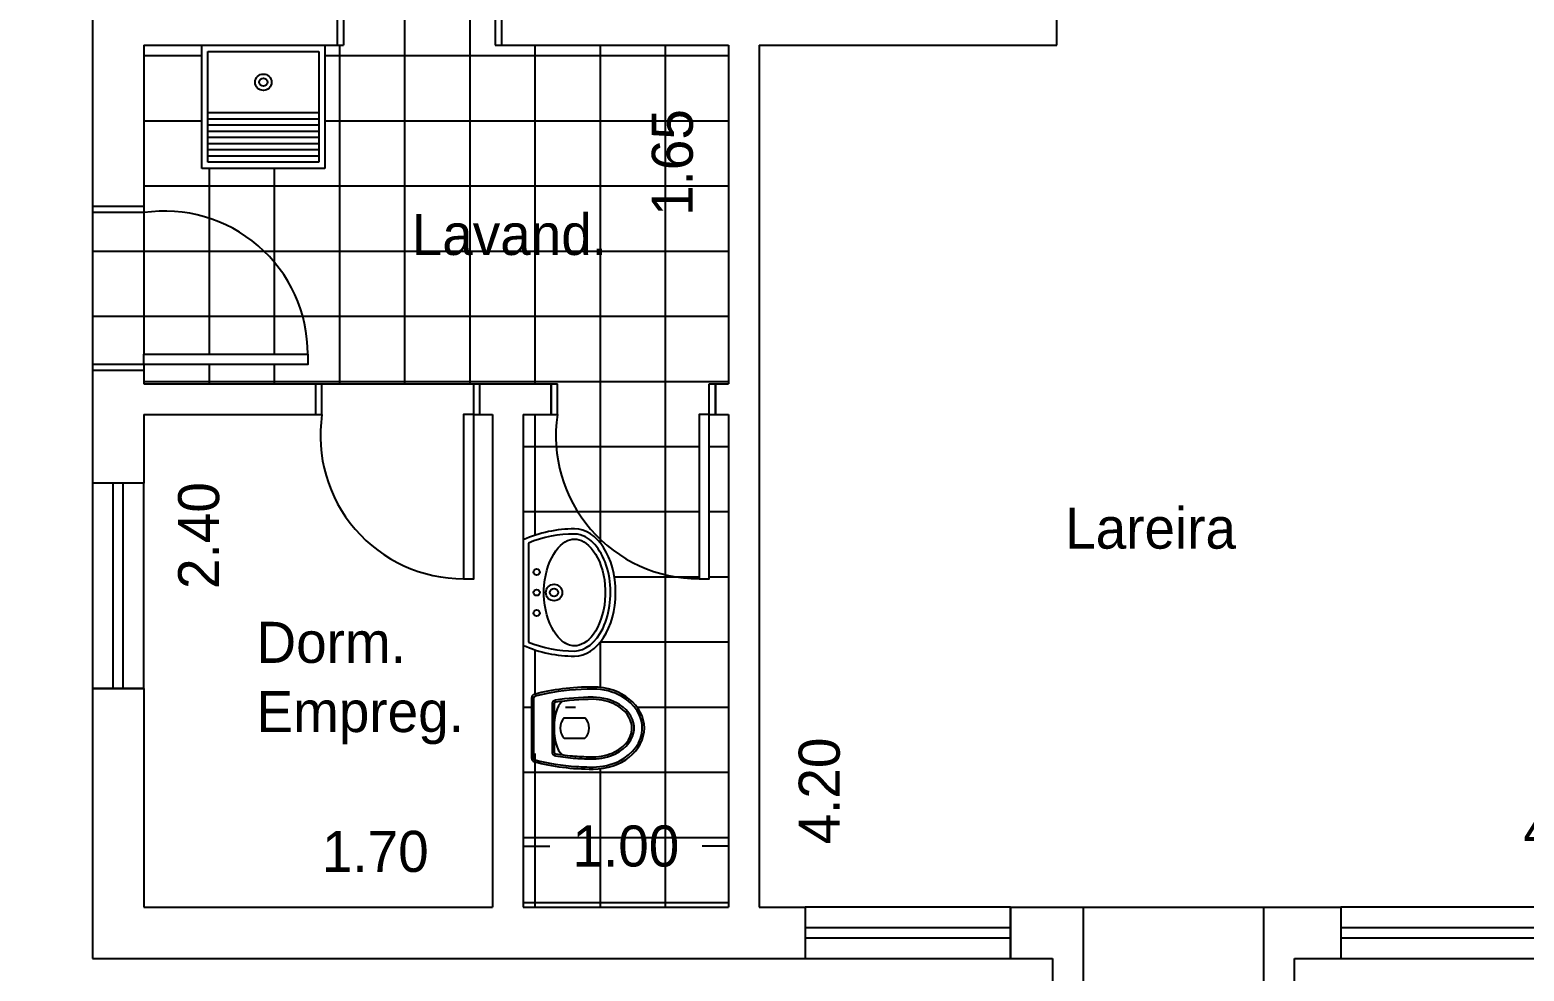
# Model space of a CAD drawing. Extents: x 0 to 46.6, y 0 to 34.7.
# Drawn here: x 14.49 to 21.77, y 4.27 to 8.86 of the extents above; entities that cross this region are included whole.
import ezdxf

# ---------------------------------------------------------------- set-up
doc = ezdxf.new("R2010")
doc.units = 0
doc.layers.get('0').update_dxf_attribs({"linetype": 'CONTINUOUS'})
doc.layers.get('DEFPOINTS').update_dxf_attribs({"linetype": 'CONTINUOUS'})
for name, color, linetype in [('BLOCO', 5, 'CONTINUOUS'), ('BLOCOS', 5, 'CONTINUOUS'), ('HACHURA', 1, 'CONTINUOUS'), ('JARDIM', 3, 'CONTINUOUS'), ('PAREDE', 7, 'CONTINUOUS')]:
    doc.layers.add(name, color=color, linetype=linetype)
doc.styles.add('PADRÃO', font='', dxfattribs={"height": 0.2})
doc.styles.get('PADRÃO').set_extended_font_data('AvantGarde Bk BT')
doc.dimstyles.new('PADRÃOS', dxfattribs={"dimtxt": 0.15, "dimasz": 0.1, "dimexe": 1.25, "dimexo": 0.625, "dimgap": 0.1, "dimtad": 0, "dimjust": 1, "dimzin": 1, "dimdsep": 46, "dimtxsty": 'PADRÃO', "dimcen": 2.5, "dimse1": 1, "dimse2": 1, "dimsd1": 1, "dimsd2": 1, "dimclrt": 1, "dimadec": 0, "dimazin": 0, "dimtfac": 1, "dimtdec": 4, "dimtmove": 0, "dimatfit": 3, "dimfxl": 1, "dimtolj": 1, "dimtzin": 0, "dimarcsym": 0})

# ---------------------------------------------------------------- blocks, each defined once
blk = doc.blocks.new('P80E15')
at = {"layer": 'BLOCO', "ltscale": 0.015}
for p, q in [((0.03000000000000114, 0.1500000000000057), (0, 0.1500000000000057)), ((0, 0.1500000000000057), (0, 0)), ((0.03000000000000114, 0.1500000000000057), (0.03000000000000114, 0)), ((0.8000000000000114, 0.1500000000000341), (0.7700000000000102, 0.1500000000000341)), ((0.7700000000000102, 0.1500000000000057), (0.7700000000000102, 0)), ((0.8000000000000114, 0.1500000000000057), (0.8000000000000114, 0)), ((0.03000000000000114, 2.842170943040401e-14), (0, 0)), ((0.8000000000000114, 2.842170943040401e-14), (0.7700000000000102, 5.684341886080801e-14))]:
    blk.add_line(p, q, dxfattribs=at)
at = {"layer": 'BLOCO'}
blk.add_lwpolyline([(0.03000000000000114, 0.1500000000000057), (0.0800000000000125, 0.1500000000000057), (0.0800000000000125, 0.950000000000017), (0.03000000000000114, 0.950000000000017)], close=True, dxfattribs=at)
at = {"layer": 'BLOCO', "ltscale": 0.015}
blk.add_arc((0.0800000000000125, 0.2524375000000134), 0.6975625000000036, 351.555539587714, 90.00000000000041, dxfattribs=at)
blk = doc.blocks.new('P80D15')
at = {"layer": 'BLOCO', "ltscale": 0.015}
for p, q in [((0, 0.1500000000000057), (0, 0)), ((0, 0.1500000000000341), (0.03000000000000114, 0.1500000000000341)), ((0.03000000000000114, 0.1500000000000057), (0.03000000000000114, 0)), ((0.7700000000000102, 0.1500000000000057), (0.7700000000000102, 0)), ((0.7700000000000102, 0.1500000000000057), (0.8000000000000114, 0.1500000000000057)), ((0.8000000000000114, 0.1500000000000057), (0.8000000000000114, 0)), ((0, 2.842170943040401e-14), (0.03000000000000114, 0)), ((0.7699999999999818, 0), (0.8000000000000114, 0))]:
    blk.add_line(p, q, dxfattribs=at)
at = {"layer": 'BLOCO'}
blk.add_lwpolyline([(0.7700000000000102, 0.1500000000000057), (0.7199999999999989, 0.1500000000000057), (0.7199999999999989, 0.950000000000017), (0.7700000000000102, 0.950000000000017)], close=True, dxfattribs=at)
at = {"layer": 'BLOCO', "ltscale": 0.015}
blk.add_arc((0.7199999999999989, 0.2524375000000134), 0.6975625000000036, 89.99999999999959, 188.444460412286, dxfattribs=at)
blk = doc.blocks.new('P80D25')
at = {"layer": 'BLOCO', "ltscale": 0.015}
for p, q in [((0, 0.2499999999999716), (0, 0)), ((0, 0.25), (0.03000000000000114, 0.25)), ((0.03000000000000114, 0.2499999999999716), (0.03000000000000114, 0)), ((0.7700000000000102, 0.2499999999999716), (0.7700000000000102, -2.842170943040401e-14)), ((0.7700000000000102, 0.2499999999999716), (0.8000000000000114, 0.2499999999999716)), ((0.8000000000000114, 0.2499999999999716), (0.8000000000000114, -2.842170943040401e-14)), ((0, 0), (0.8000000000000114, -2.842170943040401e-14))]:
    blk.add_line(p, q, dxfattribs=at)
at = {"layer": 'BLOCO'}
blk.add_lwpolyline([(0.7700000000000102, 0.2499999999999716), (0.7199999999999989, 0.2499999999999716), (0.7199999999999989, 1.049999999999983), (0.7700000000000102, 1.049999999999983)], close=True, dxfattribs=at)
at = {"layer": 'BLOCO', "ltscale": 0.015}
blk.add_arc((0.7199999999999989, 0.3524374999999793), 0.6975625000000036, 89.99999999999959, 188.444460412286, dxfattribs=at)
blk = doc.blocks.new('J1')
at = {"layer": 'BLOCO'}
for p, q in [((0, 0.25), (0, 0)), ((1, 0.25), (0, 0.25)), ((1, 0), (1, 0.25)), ((1, 0.1500000000000057), (0, 0.1500000000000057)), ((0, 0.09999999999999432), (1, 0.09999999999999432)), ((0, 0), (1, 0))]:
    blk.add_line(p, q, dxfattribs=at)
blk = doc.blocks.new('LAVAT')
at = {"layer": 'BLOCOS'}
for p, q in [((-0.2573623180961135, 0), (0.2573623180960993, 0)), ((-0.2410322495695425, 0.02500000000000568), (0.2410322495695283, 0.02500000000000568))]:
    blk.add_line(p, q, dxfattribs=at)
for centre, radius in [((-2.842170943040401e-14, 0.1500000000000057), 0.04), ((-2.842170943040401e-14, 0.1500000000000057), 0.02), ((-0.09999999999999432, 0.06499999999999773), 0.015), ((0, 0.06499999999999773), 0.015), ((0.09999999999999432, 0.06499999999999773), 0.015)]:
    blk.add_circle(centre, radius, dxfattribs=at)
for centre, radius, start, end in [((0.3099999999999739, 0.25), 0.6200000000000045, 180, 203.779994731564), ((0.3099999999999739, 0.25), 0.5951987399818819, 180.0000000000055, 202.2113997706397), ((-0.3099999999999739, 0.25), 0.5951987399818819, 337.7886002293573, 359.9999999999946), ((-0.3099999999999739, 0.25), 0.6200000000000045, 336.2200052684331, 7.016477563892661e-15)]:
    blk.add_arc(centre, radius, start, end, dxfattribs=at)
blk.add_ellipse((-2.842170943040401e-14, 0.25), major_axis=(0.3100000000000023, 0), ratio=0.645161290322576, start_param=0, end_param=3.141592653589793, dxfattribs=at)
for points, knots in [([(0.2849999999999824, 0.2500000000000284), (0.2849999999999682, 0.300317964642403), (0.2452497040517159, 0.3541887687748044), (0.1008916727811169, 0.4227595909021034), (3.167234224576987e-05, 0.4339558931305021), (-0.1743068501371283, 0.3989778962069579), (-0.2442601782461509, 0.3532994974840165), (-0.2803506487652356, 0.2860131679577762), (-0.2851229441039038, 0.2679846562883483), (-0.285198739981908, 0.2499999999999716)], [0, 0, 0, 0, 0.9361481793933827, 0.9361481793933827, 1.872296358786765, 1.872296358786765, 2.808444538180148, 2.808444538180148, 3.13938546545754, 3.13938546545754, 3.13938546545754, 3.13938546545754]), ([(0.2599999999999625, 0.2500000000000284), (0.2599999999999625, 0.2784978981889878), (0.242078010852012, 0.3126567214920613), (0.1643569005752425, 0.3704649949829673), (0.1030052039381815, 0.3920693254798095), (-0.02877373062847255, 0.4037223597623836), (-0.0976825814684048, 0.3936467971219031), (-0.2034406750199054, 0.3477822861136133), (-0.2396263539294523, 0.3143366745038918), (-0.2661732608932681, 0.2526194074667387), (-0.2627272874450739, 0.2240541362115209), (-0.2158391141528142, 0.162032776211305), (-0.168127663237712, 0.1314918993692231), (-0.04805875393354597, 0.09792981637818343), (0.02266607553652022, 0.095757041570522), (0.1477154277714732, 0.1225128520000851), (0.2007272141554637, 0.1503951910720218), (0.2508407150234859, 0.2045307616155014), (0.2599999999999767, 0.2286312563089723), (0.2599999999999625, 0.2500000000000284)], [0, 0, 0, 0, 0.718091798041799, 0.718091798041799, 1.436183596083598, 1.436183596083598, 2.154275394125397, 2.154275394125397, 2.872367192167196, 2.872367192167196, 3.590458990208995, 3.590458990208995, 4.308550788250794, 4.308550788250794, 5.026642586292593, 5.026642586292593, 5.744734384334392, 5.744734384334392, 6.283185307179586, 6.283185307179586, 6.283185307179586, 6.283185307179586])]:
    blk.add_open_spline(points, degree=3, knots=knots, dxfattribs=at)
blk = doc.blocks.new('VASOSAN')
at = {"layer": 'BLOCOS'}
for p, q in [((-0.04999870165021036, 0.1999637913173729), (-0.04999870165021036, 0.300036208682684)), ((0.05000129834978395, 0.2000000000000171), (0.05000129834978395, 0.3000000000000398)), ((-0.1156899891503542, 0.1500000000000057), (0.1156563640565906, 0.1500000000000057)), ((-0.1156907586723577, 0.1400000000000148), (0.1156608751354042, 0.1400000000000148)), ((-0.1449592708755176, 0.04000000000002046), (0.1449618675667352, 0.04000000000002046)), ((-0.144958964094414, 0.05000000000001137), (0.144958964094414, 0.05000000000001137))]:
    blk.add_line(p, q, dxfattribs=at)
for centre, radius, start, end in [((-1.681254687468936e-05, 0.2500000000000284), 0.07072348561596478, 44.98962509969003, 134.9688828081831), ((-0.1156907586724003, 0.1599999999999966), 0.02, 189.3867869031125, 270.0000000001221), ((-0.1156899891503826, 0.1599999999999113), 0.01, 189.3843767903272, 270.0000000002443), ((-1.681254687468936e-05, 0.2500000000000284), 0.07072348561596478, 225.0311171918169, 315.01037490031), ((0.1156563640566048, 0.1599999999999397), 0.01, 269.9999999999185, 350.5758748885445), ((0.1156608751354185, 0.1600000000000534), 0.02, 269.9999999999593, 350.5771305827586), ((-0.1449592708755176, 0.06000000000784667), 0.02, 195.5363314444965, 269.9999999879495), ((-0.1449589640944282, 0.0600000000000307), 0.01, 195.5346797106506, 270), ((0.1449589640941156, 0.06000000000059913), 0.01, 270.0000000017912, 344.483103753554), ((0.1449618675666784, 0.06000000000008754), 0.02, 270.0000000001221, 344.463668535786)]:
    blk.add_arc(centre, radius, start, end, dxfattribs=at)
for centre, major_axis, ratio, start_param, end_param in [((1.298349786793551e-06, 0.3400000000000034), (0, 0.25), 0.8000000000000114, 4.71238898038469, 7.853981633974483), ((1.298349786793551e-06, 0.3400000000000034), (0, 0.5), 0.4000000000000057, 1.570796326794897, 2.178171401941273), ((1.298349786793551e-06, 0.3400000000000034), (0, 0.5), 0.4000000000000057, 4.10501390519934, 4.71238898038469), ((3.162615456631102e-06, 0.2000000000000171), (-0.1315416254084454, 0), 0.380107846735427, 0, 3.141592653589793)]:
    blk.add_ellipse(centre, major_axis=major_axis, ratio=ratio, start_param=start_param, end_param=end_param, dxfattribs=at)
for points, knots in [([(0.1900012983497845, 0.3400000000000034), (0.1900012983497845, 0.3848761319792686), (0.1797393390216371, 0.4296688513161939), (0.1275724019719462, 0.5345347987748141), (0.06728061332151469, 0.5774883381547511), (-0.05557463358574921, 0.5822833263597715), (-0.1176873313140447, 0.5442092108278018), (-0.1772271428546759, 0.4396819034496957), (-0.1899987016502109, 0.3899119131999385), (-0.1899987016502109, 0.3400000000000034)], [4.71238898038469, 4.71238898038469, 4.71238898038469, 4.71238898038469, 5.268704666077937, 5.268704666077937, 6.251971787216637, 6.251971787216637, 7.235238908355337, 7.235238908355337, 7.853981633974483, 7.853981633974483, 7.853981633974483, 7.853981633974483]), ([(0.1500012983497925, 0.3400000000000034), (0.1500012983497925, 0.3788440209133057), (0.1410350669412708, 0.4175642631073231), (0.09785548235792874, 0.5046356523495774), (0.05186252916044509, 0.5365242863162791), (-0.035906470330346, 0.5428969122828846), (-0.08268716521656927, 0.5186239494114204), (-0.136675398657502, 0.4336095243094746), (-0.1499987016502189, 0.3869668551708401), (-0.1499987016502189, 0.3400000000000034)], [4.71238898038469, 4.71238898038469, 4.71238898038469, 4.71238898038469, 5.267303564860582, 5.267303564860582, 6.225165062483076, 6.225165062483076, 7.18302656010557, 7.18302656010557, 7.853981633974483, 7.853981633974483, 7.853981633974483, 7.853981633974483]), ([(0.1400012983497874, 0.3400000000000034), (0.1400012983497874, 0.3772837390730786), (0.1313244408788421, 0.4146147677288923), (0.08614040026922964, 0.5057958350239744), (0.03502463044166859, 0.5349710805647021), (-0.04931088296146413, 0.5246485128546965), (-0.08846614740087944, 0.4978919085569657), (-0.1301770436703151, 0.4186244413023701), (-0.139998701650228, 0.3793231752999873), (-0.139998701650228, 0.3400000000000034)], [4.71238898038469, 4.71238898038469, 4.71238898038469, 4.71238898038469, 5.266984672173268, 5.266984672173268, 6.376176055750425, 6.376176055750425, 7.268653195712185, 7.268653195712185, 7.853981633974483, 7.853981633974483, 7.853981633974483, 7.853981633974483]), ([(-0.1899987016502109, 0.3400000000000034), (-0.1899987016502109, 0.2628456380244302), (-0.1826597402104682, 0.1857481592563204), (-0.1646350625580055, 0.0962993025843275), (-0.1598779088782436, 0.07633152029333701), (-0.1545936493339752, 0.05732178411361133)], [1.570796326794897, 1.570796326794897, 1.570796326794897, 1.570796326794897, 2.037455774227855, 2.037455774227855, 2.178171373096618, 2.178171373096618, 2.178171373096618, 2.178171373096618]), ([(0.1255213970934932, 0.158362586435743), (0.1304959230626253, 0.1883329397418549), (0.1342856674288981, 0.2197754344096836), (0.1388984311594896, 0.280892952358073), (0.1400012983497874, 0.3104504303007616), (0.1400012983497874, 0.3400000000000034)], [4.319424209334854, 4.319424209334854, 4.319424209334854, 4.319424209334854, 4.526146784234752, 4.526146784234752, 4.71238898038469, 4.71238898038469, 4.71238898038469, 4.71238898038469]), ([(0.1353910129756457, 0.1567256052765629), (0.1406375926198677, 0.1883393074453181), (0.1445703338030171, 0.2215366219332111), (0.1489940345178695, 0.2833246268364178), (0.1500012983497925, 0.3116621455754114), (0.1500012983497925, 0.3400000000000034)], [4.319414935773391, 4.319414935773391, 4.319414935773391, 4.319414935773391, 4.53527739023095, 4.53527739023095, 4.71238898038469, 4.71238898038469, 4.71238898038469, 4.71238898038469]), ([(0.1545944801337669, 0.0573247746568768), (0.1714080019636555, 0.1178830224408784), (0.1827947395838834, 0.188231392050767), (0.1891612343353728, 0.2873542333339003), (0.1900012983497845, 0.3136769834079587), (0.1900012983497845, 0.3400000000000034)], [4.105016649121983, 4.105016649121983, 4.105016649121983, 4.105016649121983, 4.553177186481221, 4.553177186481221, 4.71238898038469, 4.71238898038469, 4.71238898038469, 4.71238898038469])]:
    blk.add_open_spline(points, degree=3, knots=knots, dxfattribs=at)
for points in [[(-0.1499987016502189, 0.3400000000000034), (-0.1499987016502189, 0.2771333061211863), (-0.1449377691834997, 0.2142947379843179), (-0.1354229546785177, 0.1567380311504962)], [(-0.1399987016502138, 0.3400000000000034), (-0.1399987016502138, 0.2776703725988909), (-0.1349701841103865, 0.2153313553609451), (-0.1255561557510418, 0.1583694305881238)]]:
    blk.add_open_spline(points, degree=3, dxfattribs=at)
blk = doc.blocks.new('TANQUE')
at = {"layer": 'BLOCOS'}
for p, q in [((-0.2999999999999972, 0.5999999999999943), (0.2999999999999972, 0.5999999999999943)), ((-0.2999999999999972, 0), (-0.2999999999999972, 0.5999999999999943)), ((0.2999999999999972, 0.5999999999999943), (0.2999999999999972, 0)), ((-0.2700000000000244, 0.5700000000000216), (0.2700000000000102, 0.5700000000000216)), ((-0.2699999999999818, 0.03000000000000114), (-0.2700000000000244, 0.5700000000000216)), ((-0.2700000000000244, 0.5400000000000205), (0.2700000000000102, 0.5400000000000205)), ((-0.2700000000000244, 0.5100000000000193), (0.2700000000000102, 0.5100000000000193)), ((0.2700000000000102, 0.5700000000000216), (0.269999999999996, 0.02999999999994429)), ((-0.2700000000000244, 0.4800000000000182), (0.2700000000000102, 0.4800000000000182)), ((-0.2700000000000244, 0.4500000000000171), (0.2700000000000102, 0.4500000000000171)), ((-0.2700000000000244, 0.4200000000000159), (0.2700000000000102, 0.4200000000000159)), ((-0.2700000000000244, 0.3900000000000148), (0.2700000000000102, 0.3900000000000148)), ((-0.2700000000000244, 0.3600000000000136), (0.2700000000000102, 0.3600000000000136)), ((-0.2700000000000244, 0.3300000000000125), (0.2700000000000102, 0.3300000000000125)), ((0.2999999999999972, 0), (-0.2999999999999972, 0)), ((0.269999999999996, 0.02999999999994429), (-0.2699999999999818, 0.03000000000000114))]:
    blk.add_line(p, q, dxfattribs=at)
for radius in [0.04, 0.02]:
    blk.add_circle((1.4210854715202e-14, 0.1800000000000068), radius, dxfattribs=at)
blk = doc.blocks.new('*D50')
at = {"layer": 'DEFPOINTS', "color": 0, "linetype": 'ByBlock', "ltscale": 0.015}
for p in [(138.2520438168859, 121.335314467424), (138.5457000574208, 121.335314467424), (138.2520438168859, 117.135314467424)]:
    blk.add_point(p, dxfattribs=at)
at = {"color": 1, "linetype": 'ByBlock', "ltscale": 0.015, "insert": (138.5457000574208, 117.7014545773141), "char_height": 0.2, "attachment_point": 5, "rotation": 90, "style": 'PADRÃO'}
blk.add_mtext('\\A1;4.20', dxfattribs=at)
blk = doc.blocks.new('*D51')
at = {"layer": 'DEFPOINTS', "color": 0, "linetype": 'ByBlock', "ltscale": 0.015}
for p in [(138.2520438168859, 117.5105381750134), (138.2520438168859, 117.135314467424), (142.8020438168859, 117.135314467424)]:
    blk.add_point(p, dxfattribs=at)
at = {"color": 1, "linetype": 'ByBlock', "ltscale": 0.015, "insert": (142.2357663443584, 117.5105381750134), "char_height": 0.2, "attachment_point": 5, "style": 'PADRÃO'}
blk.add_mtext('\\A1;4.55', dxfattribs=at)
blk = doc.blocks.new('*D52')
at = {"color": 0, "linetype": 'ByBlock', "ltscale": 0.015}
for p, q in [((137.1020438168859, 117.4319456370379), (137.2308212894133, 117.4319456370379)), ((138.1020438168858, 117.4319456370379), (137.9732663443584, 117.4319456370379))]:
    blk.add_line(p, q, dxfattribs=at)
at = {"layer": 'DEFPOINTS', "color": 0, "linetype": 'ByBlock', "ltscale": 0.015}
for p in [(137.1020438168859, 117.4319456370379), (137.1020438168859, 117.135314467424), (138.1020438168858, 117.135314467424)]:
    blk.add_point(p, dxfattribs=at)
at = {"color": 1, "linetype": 'ByBlock', "ltscale": 0.015, "insert": (137.6020438168858, 117.4319456370379), "char_height": 0.2, "attachment_point": 5, "style": 'PADRÃO'}
blk.add_mtext('\\A1;1.00', dxfattribs=at)
blk = doc.blocks.new('*D53')
at = {"layer": 'DEFPOINTS', "color": 0, "linetype": 'ByBlock', "ltscale": 0.015}
for p in [(135.2520438168859, 117.4057485853841), (135.2520438168859, 117.135314467424), (136.9520438168859, 117.135314467424)]:
    blk.add_point(p, dxfattribs=at)
at = {"color": 1, "linetype": 'ByBlock', "ltscale": 0.015, "insert": (136.3808212894133, 117.4057485853841), "char_height": 0.2, "attachment_point": 5, "style": 'PADRÃO'}
blk.add_mtext('\\A1;1.70', dxfattribs=at)
blk = doc.blocks.new('*D54')
at = {"layer": 'DEFPOINTS', "color": 0, "linetype": 'ByBlock', "ltscale": 0.015}
for p in [(135.2520438168859, 119.535314467424), (135.2520438168859, 117.135314467424), (135.5212619121564, 117.135314467424)]:
    blk.add_point(p, dxfattribs=at)
at = {"color": 1, "linetype": 'ByBlock', "ltscale": 0.015, "insert": (135.5212619121564, 118.9462347970943), "char_height": 0.2, "attachment_point": 5, "rotation": 90, "style": 'PADRÃO'}
blk.add_mtext('\\A1;2.40', dxfattribs=at)
blk = doc.blocks.new('*D55')
at = {"layer": 'DEFPOINTS', "color": 0, "linetype": 'ByBlock', "ltscale": 0.015}
for p in [(138.1020438168858, 121.335314467424), (137.8296127252438, 119.685314467424), (138.1020438168858, 119.685314467424)]:
    blk.add_point(p, dxfattribs=at)
at = {"color": 1, "linetype": 'ByBlock', "ltscale": 0.015, "insert": (137.8296127252438, 120.7639545773141), "char_height": 0.2, "attachment_point": 5, "rotation": 90, "style": 'PADRÃO'}
blk.add_mtext('\\A1;1.65', dxfattribs=at)

msp = doc.modelspace()

# ---------------------------------------------------------------- hatches: boundary and pattern name
at = {"layer": 'HACHURA', "ltscale": 0.015}
h = msp.add_hatch(dxfattribs=at)
h.set_pattern_fill('NET', color=256, scale=0.1, style=0)
h.set_pattern_definition([(0, (-120.2081814225368, -112.5504849031572), (0, 0.3175), []), (90, (-120.2081814225368, -112.5504849031572), (-0.3175, 1.944062586693024e-17), [])])
h.paths.add_polyline_path([(16.70694497666615, 9.734829564266818, 0.458070425990229), (16.01694497666615, 8.934829564266806), (16.01694497666615, 8.7848295642668), (15.98694497666615, 8.784829564266815), (15.92706850738607, 8.7848295642668), (15.92706850738604, 8.184829564266792), (15.32706850738604, 8.184829564266792), (15.32706850738604, 8.784829564266772), (15.04386239434909, 8.784829564266772), (15.04386239434909, 7.999302343185306), (15.04386239434906, 7.969302343185291, -0.4580704259902146), (15.84386239434905, 7.279302343185293), (15.84386239434902, 7.229302343185282), (15.04386239434901, 7.229302343185267), (15.04386239434903, 7.199302343185281), (15.04386239434909, 7.134829564266823), (15.88260757838707, 7.134829564266809), (15.91260757838707, 7.134829564266781), (16.68260757838708, 7.134829564266823), (17.03031895945746, 7.134829564266823), (17.06031895945743, 7.134829564266752), (17.06031895945746, 6.984829564266875, 0.4580704259902379), (17.75031895945743, 6.184829564266806), (17.75031895945746, 6.984829564266818), (17.80031895945747, 6.984829564266818), (17.80031895945747, 7.134829564266781), (17.83031895945747, 7.134829564266823), (17.89386239434903, 7.134829564266823), (17.89386239434906, 8.784829564266772), (16.78694497666616, 8.784829564266786), (16.75694497666616, 8.784829564266786), (16.75694497666616, 8.934829564266792), (16.70694497666612, 8.934829564266778)])
h.paths.add_polyline_path([(17.89386239434909, 11.76031694809006), (17.89386239434906, 11.79031694809005, -0.4580704259902269), (17.09386239434905, 12.48031694809006), (17.09386239434905, 12.53031694809007), (17.89386239434906, 12.53031694809012), (17.89386239434906, 12.56031694809009), (17.89386239434909, 12.63482956426671), (15.04386239434906, 12.63482956426671), (15.04386239434909, 11.5032704501443), (15.6938623943491, 11.50327045014431), (15.6938623943491, 10.3032704501443), (15.04386239434909, 10.30327045014432), (15.04386239434906, 8.934829564266707), (15.98694497666615, 8.934829564266707), (16.01694497666615, 8.93482956426682, -0.4580704259902146), (16.70694497666615, 9.734829564266803), (16.75694497666616, 9.734829564266775), (16.75694497666613, 8.934829564266778), (16.78694497666616, 8.934829564266792), (17.89386239434909, 8.93482956426675)])
h.paths.add_polyline_path([(17.24386239434908, 9.936569405129632), (17.29386239434912, 9.936569405129674), (17.29386239434909, 9.906569405129645), (17.32386239434912, 9.906569405129659), (17.32386239434912, 9.936569405129674), (17.74386239434914, 9.93656940512966), (17.74386239434914, 9.906569405129574), (17.84386239434907, 9.80656940512965), (17.84386239434907, 9.446569405129651), (17.74386239434914, 9.3465694051297), (17.74386239434908, 9.316569405129655), (17.32386239434909, 9.316569405129641), (17.32386239434909, 9.34656940512967), (17.29386239434912, 9.346569405129642), (17.29386239434912, 9.316569405129655), (17.24386239434911, 9.316569405129655)], flags=16)
h.paths.add_polyline_path([(15.74386239434911, 9.948581456345153), (15.74386239434914, 9.348581456345158), (15.0938623943491, 9.34858145634513), (15.0938623943491, 9.948581456345138)], flags=16)
h.paths.add_polyline_path([(18.04386239434906, 12.53031694809009), (17.89386239434906, 12.53031694809009), (17.89386239434903, 12.48031694809008), (17.09386239434905, 12.48031694809005, 0.4580704259902799), (17.8938623943492, 11.79031694809008), (18.04386239434912, 11.79031694809009)])
edge = h.paths.add_edge_path()
edge.add_line((19.34386239434907, 11.54482956426681), (19.26374385686778, 11.54482956426679))
edge.add_line((19.26374385686778, 11.54482956426679), (19.2337438568678, 11.54482956426683))
edge.add_line((19.2337438568678, 11.54482956426683), (19.2337438568678, 10.74482956426682))
edge.add_line((19.2337438568678, 10.74482956426682), (19.18374385686799, 10.74482956426681))
edge.add_arc((19.18374385686779, 11.44239206426681), 0.6975625000000046, 171.5555395877174, 270.00000000001637, ccw=False)
edge.add_line((18.49374385686779, 11.54482956426678), (18.46374385686777, 11.54482956426678))
edge.add_line((18.46374385686777, 11.54482956426678), (18.04386239434912, 11.54482956426682))
edge.add_line((18.04386239434912, 11.54482956426682), (18.04386239434912, 10.68068057074123))
edge.add_arc((18.29386239434909, 10.11331825264105), 0.6200000000000044, 90, 113.7799947314094, ccw=False)
edge.add_ellipse((18.29386239434909, 10.42331825264105), major_axis=(-5.694419545274096e-17, -0.3100000000000023), ratio=0.645161290322576, start_angle=0, end_angle=180, ccw=False)
edge.add_arc((18.29386239434909, 10.733318252641), 0.6200000000000034, 246.22000526858818, 269.9999999999633, ccw=False)
edge.add_line((18.04386239434909, 10.16595593454082), (18.04386239434909, 8.934829564266764))
edge.add_line((18.04386239434909, 8.934829564266764), (19.34386239434907, 8.934829564266778))
edge.add_line((19.34386239434907, 8.934829564266778), (19.34386239434907, 11.54482956426681))
edge = h.paths.add_edge_path(flags=16)
edge.add_ellipse((18.38386239434909, 9.608868984800154), major_axis=(0.25, -4.592273826833915e-17), ratio=0.8000000000000114, start_angle=270, end_angle=450, ccw=False)
edge.add_ellipse((18.38386239434909, 9.608868984800154), major_axis=(0.5, -9.18454765366783e-17), ratio=0.4000000000000057, start_angle=235.1999716104384, end_angle=270, ccw=False)
edge.add_arc((18.10386239434912, 9.46390841558329), 0.02000000000001102, 180.0000000000407, 258.1772623967744, ccw=False)
edge.add_line((18.08386239434911, 9.463908415583276), (18.08386239434911, 9.753829554025458))
edge.add_arc((18.10386239434912, 9.75382955402327), 0.02000000000000908, 101.82273711200793, 179.9999999937305, ccw=False)
edge.add_ellipse((18.38386239434909, 9.608868984800154), major_axis=(0.5, -9.18454765366783e-17), ratio=0.4000000000000057, start_angle=90, end_angle=124.80002838732861, ccw=False)
h.paths.add_polyline_path([(18.34389860303177, 9.65886898480015, -0.4141075327693689), (18.34386239434913, 9.558868984800156), (18.24386239434911, 9.558868984800156, -0.4141075327693691), (18.24382618566646, 9.65886898480015)], flags=0)
h.paths.add_polyline_path([(19.18374385686776, 11.54482956426682), (19.23374385686778, 11.54482956426682), (19.23374385686778, 11.69482956426683), (18.49374385686777, 11.69482956426681), (18.49374385686777, 11.54482956426666, 0.4580704259901574), (19.18374385686779, 10.74482956426681)])
h.paths.add_polyline_path([(15.04386239434903, 7.969302343185291), (14.79386239434906, 7.969302343185291), (14.79386239434903, 7.229302343185282), (15.04386239434903, 7.229302343185282), (15.04386239434901, 7.279302343185279), (15.84386239434905, 7.279302343185293, 0.458070425990229)])
edge = h.paths.add_edge_path()
edge.add_line((17.893862394349, 6.984829564266803), (17.83031895945747, 6.984829564266803))
edge.add_line((17.83031895945747, 6.984829564266803), (17.8003189594575, 6.984829564266832))
edge.add_line((17.8003189594575, 6.984829564266832), (17.80031895945744, 6.184829564266792))
edge.add_line((17.80031895945744, 6.184829564266792), (17.75031895945726, 6.184829564266806))
edge.add_arc((17.75031895945749, 6.88239206426681), 0.6975625000000062, 171.5555395877155, 269.99999999998136, ccw=False)
edge.add_line((17.06031895945746, 6.984829564266803), (17.03031895945746, 6.984829564266803))
edge.add_line((17.03031895945746, 6.984829564266803), (16.89386239434909, 6.984829564266803))
edge.add_line((16.89386239434909, 6.984829564266803), (16.89386239434909, 6.375376582875631))
edge.add_arc((17.14386239434906, 5.808014264775451), 0.6200000000000047, 89.99999999999739, 113.7799947314094, ccw=False)
edge.add_ellipse((17.14386239434909, 6.118014264775454), major_axis=(-5.694419545274096e-17, -0.3100000000000023), ratio=0.645161290322576, start_angle=0, end_angle=180, ccw=False)
edge.add_arc((17.14386239434906, 6.428014264775399), 0.6200000000000034, 246.2200052685906, 269.99999999996584, ccw=False)
edge.add_line((16.89386239434909, 5.860651946675219), (16.89386239434909, 4.584829564266812))
edge.add_line((16.89386239434909, 4.584829564266812), (17.89386239434906, 4.584829564266798))
edge.add_line((17.89386239434906, 4.584829564266798), (17.893862394349, 6.984829564266803))
edge = h.paths.add_edge_path(flags=16)
edge.add_ellipse((17.23386239434909, 5.457650046949482), major_axis=(0.25, -4.592273826833915e-17), ratio=0.8000000000000114, start_angle=270, end_angle=450, ccw=False)
edge.add_ellipse((17.23386239434909, 5.457650046949482), major_axis=(0.5, -9.18454765366783e-17), ratio=0.4000000000000057, start_angle=235.1999716104384, end_angle=270, ccw=False)
edge.add_arc((16.95386239434912, 5.312689477732619), 0.02000000000001102, 180.0000000000407, 258.1772623966067, ccw=False)
edge.add_line((16.93386239434911, 5.312689477732604), (16.93386239434911, 5.602610616174786))
edge.add_arc((16.95386239434912, 5.602610616172598), 0.02000000000000908, 101.82273711200793, 179.9999999937305, ccw=False)
edge.add_ellipse((17.23386239434909, 5.457650046949482), major_axis=(0.5, -9.18454765366783e-17), ratio=0.4000000000000057, start_angle=90, end_angle=124.80002838732861, ccw=False)
h.paths.add_polyline_path([(17.46943954446526, 7.89210978404698), (17.46943954446526, 8.534829564266758), (17.77342306094879, 8.534829564266758), (17.77342306094879, 7.89210978404698)], flags=24)
h.paths.add_polyline_path([(16.28247883650126, 7.708094784565674), (17.42444312221555, 7.708094784565674), (17.42444312221555, 8.014070059290944), (16.28247883650126, 8.014070059290944)], flags=24)
h.paths.add_polyline_path([(15.29386239434906, 12.42327603365558), (15.97229646028312, 12.42327603365558), (15.97229646028312, 12.11503427541382), (15.29386239434906, 12.11503427541382)], flags=24)
h.paths.add_polyline_path([(16.02459148597895, 10.30658300340232), (16.02459148597895, 10.93597860779794), (16.33283324422071, 10.93597860779794), (16.33283324422071, 10.30658300340232)], flags=24)
h.paths.add_polyline_path([(16.14718587630607, 11.32453348029068), (17.26531774443792, 11.32453348029068), (17.26531774443792, 11.63689611765332), (16.14718587630607, 11.63689611765332)], flags=24)
h.paths.add_polyline_path([(18.29386239434909, 9.334539641015425), (18.93630744929415, 9.334539641015425), (18.93630744929415, 9.026297882773662), (18.29386239434909, 9.026297882773662)], flags=24)
h.paths.add_polyline_path([(18.57553889995121, 9.990100698363776), (19.24250318566551, 9.990100698363776), (19.24250318566551, 10.29648806100114), (18.57553889995121, 10.29648806100114)], flags=24)
h.paths.add_polyline_path([(17.07263986687654, 5.03558161300154), (17.7150849218216, 5.03558161300154), (17.7150849218216, 4.727339854759776), (17.07263986687654, 4.727339854759776)], flags=24)
at = {"layer": 'JARDIM', "ltscale": 0.015}
h = msp.add_hatch(dxfattribs=at)
h.set_pattern_fill('AR-SAND', color=256, scale=0.05, style=0)
h.set_pattern_definition([(37.50000000000001, (-120.2081814225368, -112.5504849031572), (-0.08000156479920228, 2.447066186646712), [0, -1.9304, 0, -2.159, 0, -2.06375]), (7.499999999999999, (-120.2081814225368, -112.5504849031572), (2.247616415690013, 3.584125502841772), [0, -1.0414, 0, -1.7399, 0, -0.6667500000000001]), (327.5, (-121.7702814225368, -112.5504849031572), (3.95496185120729, 0.007185923392728455), [0, -0.635, 0, -2.286, 0, -2.9845]), (317.5, (-121.7702814225368, -112.5504849031572), (3.817782262361486, 1.114646616286081), [0, -0.3175, 0, -1.4986, 0, -1.7145])])
h.paths.add_polyline_path([(38.10000000000001, 0.1000000000000227), (38.10000000000001, 1.085402655774147), (22.2888757211923, 1.085402655774147), (22.2888757211923, 3.334829564266798), (13.79386239434906, 3.334829564266727), (13.79386239434907, 16.06915841844785), (10.95254969323774, 16.06915841844784), (10.95254969323774, 12.56825890612629), (9.350656820463673, 12.56825890612629, -0.9570388488055965), (2.427212651053319, 10.19616303965086), (1.26923693211539, 10.19616303965086), (1.26923693211539, 18.71137831454291), (6.993963054138575, 18.71137831454291), (10.95254969323774, 18.71137831454291), (10.95254969323774, 17.06915841844784), (13.79386239434906, 17.06915841844784), (13.79386239434907, 18.23482956426673), (29.39386239434929, 18.23482956426673), (29.39386239434911, 13.38713805255213), (38.10000000000002, 13.38713805255213), (38.1, 20.10000000000002), (0.1000000000000085, 20.10000000000002), (0.1000000000000085, 0.1000000000000227)])
h.paths.add_polyline_path([(3.457613221953044, 2.305111705035988), (3.429016664237812, 2.262557303674033, 0.000230077064914919), (3.42948324379262, 2.262220925787189, 0.2776216076969534)], flags=16)
h.paths.add_polyline_path([(3.175332330633822, 2.68606539688065), (3.162644066924377, 2.684403838537746, 0.08722999500858473), (3.175695286250949, 2.683409737874802, -0.001072140143955231)], flags=16)
h.paths.add_polyline_path([(3.794755604438521, 2.769370906116645), (3.791551189000243, 2.800280376651475), (3.78873975726159, 2.797294378889835)], flags=0)
h.paths.add_polyline_path([(4.295139396123872, 2.394883174650596, 0.003026774066147163), (4.294711104616285, 2.395386985385857), (4.275797732839228, 2.409534838402592, 0.8075926180590827), (4.212334632500164, 2.323650843042541), (4.214611425016276, 2.321220615383363, -0.01524647078740704), (4.21233463250018, 2.323650843042525), (3.799558473895288, 2.764244366866956), (3.769613205008102, 2.743968924391256), (3.787012492324102, 2.759245084385961), (3.780631930096526, 2.766298426984474), (3.169769034700704, 2.773468179277852, -0.2055917600547275), (3.367281610171123, 3.225321544042595, 0.02072236716773461), (3.367845636320165, 3.222609806159141), (3.388908976867171, 3.199325501132684, 1.01355699882079), (3.410769612003, 3.262503502497488, -0.1126608008175374), (3.662729103134579, 3.380266971706729, 1.209450783903731), (3.734514195863425, 3.391460909808147, -0.2470778442524052), (4.273414968789191, 3.171254238589412, 1.028456127406945), (4.274631854123703, 3.085908634729978), (4.311761255131524, 3.111048333329026, 0.03863615137706247), (4.313992588793468, 3.117247254950512, -0.3183349150126038)], flags=16)
h.paths.add_polyline_path([(0.8347836793188563, 1.287055749218105), (0.7775905638883918, 1.201946946494195, 0.000230077064914753), (0.7785237229980075, 1.20127419072051, 0.2776216076969529)], flags=16)
h.paths.add_polyline_path([(0.2590953048139071, 2.223768697701839), (1.439129716329179, 2.209918528552597), (1.46016656297411, 2.23226158462973), (0.6973751891471083, 3.075483341411499, -0.2494117660144009), (0.655248508053099, 3.122051951464413), (0.6520782625740659, 3.125556474527971, 0.2050076759110319)], flags=16)
h.paths.add_polyline_path([(2.509836027660513, 1.466598688447322, 0.003026774066155256), (2.508979444645335, 1.467606309917846), (2.471152701091221, 1.495902015951315, 0.8075926180590821), (2.3442265004131, 1.324134025231208), (2.348780085445319, 1.319273569912858, -0.01524647078750558), (2.344226500413096, 1.324134025231213), (1.518674183203342, 2.205321072880043), (1.458783645428966, 2.164770187928639), (1.493676221090384, 2.195405038583756), (1.484494653695934, 2.207975041564255), (0.3004866954752526, 2.052926380368661, -0.1034839593329914), (0.2709478079146674, 2.043651814895735, -0.001072140143955219), (0.2702218966804093, 2.048963132907431), (1.484494653695934, 2.207975041564255), (0.7522636313601015, 3.210434179286083, -0.1098075658983577), (1.245015441681926, 3.43736628255959, -0.01037733938315125), (1.245184499825545, 3.440431751949091), (1.254035655012165, 3.399347764341726, 0.6141694520978045), (1.385921585429329, 3.403436424146789), (1.378057836328632, 3.47928936075973, -0.07542781100345279), (1.388585627139618, 3.459754158762425, -0.2470778442524049), (2.466387172991148, 3.019340816324954, 1.028456127407022), (2.468820943660172, 2.848649608606086), (2.543079745675816, 2.898929005804184, 0.03863615137706239), (2.547542412999705, 2.911326849047155, -0.3183349150126041)], flags=16)
h.paths.add_polyline_path([(1.082461494951678, 3.947331601131058), (1.053864937236446, 3.904777199769104, 0.0002300770649149189), (1.054331516791254, 3.90444082188226, 0.2776216076969516)], flags=16)
h.paths.add_polyline_path([(0.8001806036324555, 4.328285292975721), (0.78749233992301, 4.326623734632817, 0.08722999500859044), (0.8005435592495833, 4.325629633969872, -0.001072140143955419)], flags=16)
h.paths.add_polyline_path([(1.419603877437155, 4.41159080221172), (1.416399461998876, 4.442500272746547), (1.413588030260224, 4.439514274984905)], flags=0)
h.paths.add_polyline_path([(1.919987669122506, 4.037103070745666, 0.00302677406616347), (1.919559377614916, 4.037606881480929), (1.90064600583786, 4.051754734497663, 0.8075926180590935), (1.8371829054988, 3.96587073913761), (1.839459698014907, 3.963440511478436, -0.01524647078745812), (1.837182905498803, 3.965870739137606), (1.424406746893921, 4.406464262962028), (1.394461478006731, 4.386188820486325), (1.411860765322735, 4.401464980481032), (1.40548020309516, 4.408518323079544), (0.7946173076993378, 4.415688075372923, -0.2055917600547271), (0.9921298831697566, 4.867541440137665, 0.02072236716772841), (0.9926939093187991, 4.864829702254212), (1.013757249865805, 4.841545397227755, 1.013556998821177), (1.035617885001634, 4.904723398592559, -0.1126608008175377), (1.287577376133213, 5.022486867801801, 1.209450783903747), (1.359362468862059, 5.033680805903217, -0.247077844252405), (1.898263241787824, 4.813474134684482, 1.028456127406825), (1.899480127122336, 4.728128530825049), (1.936609528130158, 4.753268229424097, 0.0386361513770646), (1.938840861792102, 4.759467151045583, -0.3183349150126046)], flags=16)
h.paths.add_polyline_path([(20.86534671206305, 2.465256494714105), (20.86214229662477, 2.496165965248915), (20.85933086488612, 2.493179967487269)], flags=0)
h.paths.add_polyline_path([(20.52820432957757, 2.000997293633421), (20.49960777186233, 1.958442892271467, 0.0002300770649144225), (20.50007435141714, 1.958106514384624, 0.2776216076969537)], flags=16)
h.paths.add_polyline_path([(20.24036014232498, 2.46935376787529), (20.85122303772105, 2.462184015581908), (20.45950008449169, 2.895211089730118, -0.2494117660144126), (20.43843674394469, 2.918495394756576), (20.43685162120517, 2.920247656288354, 0.2050076759110513)], flags=16)
h.paths.add_polyline_path([(20.85305981676611, 2.461456939806496), (20.48694430559819, 2.96268650866741, -0.1098075658983572), (20.7333202107591, 3.076152560304164, 1.209450783903569), (20.80510530348795, 3.087346498405582, -0.2470778442524053), (21.34400607641371, 2.867139827186846, 1.028456127406952), (21.34522296174822, 2.781794223327412), (21.38235236275605, 2.806933921926461, 0.03863615137705372), (21.38458369641799, 2.813132843547945, -0.3183349150126037), (21.3657305037484, 2.090768763248029, 0.003026774066178487), (21.3653022122408, 2.091272573983295), (21.34638884046375, 2.105420427000025, 0.8075926180591706), (21.2829257401247, 2.019536431639965), (21.28520253264078, 2.017106203980814, -0.01524647078758251), (21.28292574012466, 2.019536431640002), (20.87014958151981, 2.460129955464393), (20.84020431263262, 2.439854512988683), (20.85765060046333, 2.455171938316247), (20.85305981676611, 2.461456939806497), (20.26105583765576, 2.3839326092087, -0.1924511930274859), (20.23323517454889, 2.38028942713518)], flags=16)
h.paths.add_polyline_path([(0.6013230878690241, 18.80069892218762), (0.5727265301537917, 18.75814452082567, 0.0002300770649144949), (0.573193109708599, 18.75780814293883, 0.277621607696952)], flags=16)
h.paths.add_polyline_path([(0.3190421965498019, 19.18165261403229), (0.3063539328403578, 19.17999105568938, 0.08722999500858378), (0.3194051521669298, 19.17899695502644, -0.001072140143955775)], flags=16)
h.paths.add_polyline_path([(0.9384654703545019, 19.26495812326829), (0.935261054916223, 19.29586759380312), (0.9324496231775703, 19.29288159604148)], flags=0)
h.paths.add_polyline_path([(1.35832129093117, 18.81680783253609, -0.01524647078062417), (1.35604449841612, 18.81923806019421), (0.9432683398112698, 19.2598315840186), (0.9133230709240641, 19.23955614154288), (0.9307223582400822, 19.2548323015376), (0.9243417960125089, 19.26188564413611), (0.3134789006166845, 19.26905539642949, -0.2055917600547263), (0.510991476087103, 19.72090876119423, 0.02072236716772105), (0.511555502236145, 19.71819702331078), (0.5326188427831503, 19.69491271828432, 1.013556998820848), (0.5544794779189802, 19.75809071964913, -0.1126608008175375), (0.8064389690505593, 19.87585418885837, 1.209450783903726), (0.8782240617794049, 19.88704812695979, -0.247077844252404), (1.417124834705168, 19.66684145574105, 1.02845612740719), (1.418341720039682, 19.58149585188162), (1.455471121047505, 19.60663555048066, 0.03863615137706333), (1.457702454709449, 19.61283447210215, -0.3183349150126036), (1.438849262039854, 18.89047039180223, 0.003026774066190114), (1.43842097053226, 18.8909742025375), (1.419507598755209, 18.90512205555423, 0.807592618058878), (1.356044498416127, 18.8192380601942)], flags=16)
h.paths.add_polyline_path([(32.60889597185628, 18.98662066779141), (32.59620770814684, 18.98495910944851, 0.08722999500857073), (32.60925892747341, 18.98396500878556, -0.001072140143955764)], flags=16)
h.paths.add_polyline_path([(33.22831924566097, 19.06992617702746), (33.22511483022269, 19.10083564756223), (33.22230339848405, 19.0978496498006)], flags=0)
h.paths.add_polyline_path([(32.89117686317551, 18.60566697594675), (32.86258030546028, 18.56311257458479, 0.0002300770649124387), (32.86304688501508, 18.56277619669795, 0.2776216076969599)], flags=16)
h.paths.add_polyline_path([(32.80084525139359, 19.52587681495336, 0.02072236716780183), (32.80140927754263, 19.5231650770699), (32.82247261808963, 19.49988077204345, 1.013556998821806), (32.84433325322546, 19.56305877340825, -0.1126608008175391), (33.09629274435704, 19.68082224261749, 1.209450783903902), (33.16807783708589, 19.69201618071891, -0.2470778442524043), (33.70697861001165, 19.47180950950018, 1.028456127406794), (33.70819549534616, 19.38646390564074), (33.74532489635399, 19.41160360423979, 0.03863615137706704), (33.74755623001594, 19.41780252586128, -0.3183349150126019), (33.72870303734634, 18.69543844556136, 0.003026774066184195), (33.72827474583874, 18.69594225629663), (33.70936137406168, 18.71009010931336, 0.807592618058338), (33.64589827372257, 18.62420611395336), (33.6481750662388, 18.62177588629407, -0.0152464707879311), (33.64589827372262, 18.62420611395331), (33.23312211511775, 19.06479963777772), (33.20317684623056, 19.04452419530201), (33.22057613354657, 19.05980035529672), (33.214195571319, 19.06685369789524), (32.60333267592317, 19.07402345018862, -0.2055917600547298)], flags=16)
h.paths.add_polyline_path([(33.83395015596152, 17.97691733658084), (35.01398456747703, 17.9630671674316), (35.03502141412196, 17.98541022350873), (34.27223004029496, 18.82863198029049, -0.2494117660144293), (34.23010335920095, 18.87520059034341), (34.22693311372192, 18.87870511340697, 0.2050076759110529)], flags=16)
h.paths.add_polyline_path([(34.4096385304667, 17.0402043880971), (34.35244541503624, 16.95509558537319, 0.000230077064914007), (34.35337857414585, 16.95442282959951, 0.2776216076969483)], flags=16)
h.paths.add_polyline_path([(33.84507674782827, 17.80211177178643), (35.05934950484378, 17.96112368044325), (34.32711848250795, 18.96358281816508, -0.109807565898357), (34.81987029282977, 19.19051492143858, -0.01037733938316443), (34.8200393509734, 19.19358039082809), (34.82889050616001, 19.15249640322071, 0.6141694520977625), (34.96077643657718, 19.15658506302576), (34.95291268747648, 19.23243799963873, -0.0754278110034629), (34.96344047828747, 19.21290279764142, -0.2470778442524053), (36.041242024139, 18.77248945520395, 1.028456127406386), (36.04367579480802, 18.60179824748508), (36.11793459682367, 18.65207764468318, 0.03863615137704151), (36.12239726414755, 18.66447548792615, -0.3183349150126046), (36.08469087880836, 17.21974732732631, 0.003026774066192426), (36.08383429579317, 17.22075494879685), (36.04600755223908, 17.24905065483031, 0.8075926180592709), (35.91908135156096, 17.07728266411019), (35.92363493659314, 17.07242220879188, -0.01524647078739702), (35.91908135156095, 17.0772826641102), (35.09352903435119, 17.95846971175904), (35.03363849657682, 17.91791882680765), (35.06853107223822, 17.94855367746275), (35.05934950484377, 17.96112368044325), (33.8753415466231, 17.80607501924766, -0.103483959332962), (33.84580265906252, 17.79680045377473, -0.00107214014395506)], flags=16)
h.paths.add_polyline_path([(36.20207603388322, 16.43205615447451), (36.18938777017377, 16.43039459613161, 0.08722999500857073), (36.20243898950034, 16.42940049546866, -0.001072140143955764)], flags=16)
h.paths.add_polyline_path([(36.82149930768791, 16.51536166371054), (36.81829489224963, 16.54627113424533), (36.81548346051098, 16.54328513648369)], flags=0)
h.paths.add_polyline_path([(36.48435692520244, 16.05110246262985), (36.45576036748721, 16.00854806126789, 0.0002300770649124387), (36.45622694704201, 16.00821168338105, 0.2776216076969599)], flags=16)
h.paths.add_polyline_path([(36.39402531342052, 16.97131230163646, 0.02072236716780183), (36.39458933956956, 16.968600563753), (36.41565268011657, 16.94531625872655, 1.013556998821806), (36.43751331525239, 17.00849426009135, -0.1126608008175391), (36.68947280638398, 17.12625772930059, 1.209450783903902), (36.76125789911282, 17.137451667402, -0.2470778442524043), (37.30015867203858, 16.91724499618327, 1.028456127406794), (37.30137555737309, 16.83189939232383), (37.33850495838092, 16.85703909092289, 0.03863615137706704), (37.34073629204287, 16.86323801254437, -0.3183349150126019), (37.32188309937327, 16.14087393224446, 0.003026774066184195), (37.32145480786567, 16.14137774297972), (37.30254143608861, 16.15552559599646, 0.807592618058338), (37.2390783357495, 16.06964160063646), (37.24135512826573, 16.06721137297716, -0.0152464707879311), (37.23907833574955, 16.06964160063641), (36.82630217714469, 16.51023512446082), (36.79635690825749, 16.48995968198511), (36.81375619557349, 16.50523584197983), (36.80737563334592, 16.51228918457833), (36.1965127379501, 16.51945893687171, -0.2055917600547298)], flags=16)

# ---------------------------------------------------------------- linework, layer by layer
at = {"layer": 'HACHURA', "ltscale": 0.015}
msp.add_line((15.91260757838707, 7.134829564266781), (16.68260757838708, 7.134829564266823), dxfattribs=at)
at = {"layer": 'PAREDE', "ltscale": 0.015}
for p, q in [((14.79386239434912, 12.78482956426676), (14.79386239434906, 7.999302343185292)), ((19.49386239434908, 8.78482956426673), (19.49386239434908, 11.69482956426684)), ((15.98694497666615, 8.934829564266721), (15.98694497666615, 8.784829564266772)), ((16.78694497666616, 8.934829564266721), (16.78694497666616, 8.784829564266772)), ((15.04386239434909, 8.784829564266786), (15.98694497666615, 8.784829564266786)), ((15.04386239434909, 8.7848295642668), (15.04386239434909, 7.999302343185306)), ((16.78694497666616, 8.784829564266786), (17.89386239434909, 8.784829564266758)), ((17.89386239434906, 8.784829564266758), (17.89386239434903, 7.134829564266795)), ((18.04386239434909, 8.784829564266744), (18.04386239434909, 4.584829564266784)), ((18.04386239434909, 8.784829564266744), (19.49386239434908, 8.78482956426673)), ((15.04386239434909, 7.999302343185306), (14.79386239434906, 7.999302343185306)), ((15.04386239434909, 7.199302343185309), (14.79386239434906, 7.199302343185309)), ((14.79386239434906, 7.199302343185309), (14.79386239434906, 6.650415194640331)), ((15.04386239434909, 7.199302343185309), (15.04386239434909, 7.134829564266809)), ((15.04386239434909, 7.134829564266823), (15.88260757838707, 7.134829564266809)), ((15.88260757838707, 6.984829564266803), (15.88260757838707, 7.134829564266823)), ((16.68260757838708, 6.984829564266803), (16.68260757838708, 7.134829564266823)), ((16.68260757838708, 7.134829564266809), (17.03031895945746, 7.134829564266823)), ((17.03031895945746, 7.134829564266823), (17.03031895945746, 6.984829564266803)), ((17.83031895945747, 7.134829564266823), (17.83031895945747, 6.984829564266803)), ((17.8303189594575, 7.134829564266823), (17.89386239434906, 7.134829564266809)), ((15.04386239434909, 6.984829564266818), (15.88260757838709, 6.984829564266832)), ((15.04386239434909, 6.984829564266803), (15.04386239434909, 6.650415194640374)), ((16.68260757838711, 6.984829564266832), (16.74386239434908, 6.984829564266803)), ((16.74386239434908, 6.984829564266803), (16.74386239434908, 4.584829564266812)), ((16.89386239434909, 6.984829564266803), (16.89386239434909, 4.584829564266812)), ((16.89386239434909, 6.984829564266803), (17.03031895945746, 6.984829564266803)), ((17.83031895945747, 6.984829564266803), (17.89386239434906, 6.984829564266803)), ((17.89386239434903, 6.984829564266789), (17.89386239434906, 4.584829564266784)), ((15.04386239434909, 6.650415194640345), (14.79386239434906, 6.650415194640331)), ((15.04386239434915, 5.650415194640345), (14.79386239434912, 5.650415194640331)), ((14.79386239434906, 5.650415194640317), (14.79386239434906, 4.334829564266741)), ((15.04386239434909, 5.650415194640374), (15.04386239434909, 4.584829564266812)), ((15.04386239434909, 4.584829564266812), (16.74386239434908, 4.584829564266812)), ((16.89386239434909, 4.584829564266812), (17.89386239434906, 4.584829564266798)), ((18.04386239434912, 4.584829564266784), (18.26821340798652, 4.584829564266769)), ((18.26821340798652, 4.584829564266812), (18.26821340798652, 4.334829564266784)), ((19.26821340798652, 4.584829564266812), (19.26821340798652, 4.334829564266784)), ((19.26821340798652, 4.584829564266769), (19.62314314745346, 4.584829564266784)), ((19.62314314745346, 4.584829564266784), (19.62314314745346, 4.192532300523112)), ((19.62314314745346, 4.584829564266784), (20.50296948944082, 4.584829564266784)), ((20.50296948944084, 4.192532300523126), (20.50296948944082, 4.584829564266812)), ((20.50296948944082, 4.584829564266812), (20.87889365530451, 4.584829564266812)), ((20.87889365530451, 4.584829564266812), (20.87889365530451, 4.334829564266784)), ((14.79386239434906, 4.334829564266741), (18.26821340798652, 4.334829564266769)), ((19.26821340798652, 4.334829564266769), (19.47314314745343, 4.334829564266769)), ((19.47314314745343, 4.334829564266769), (19.47314314745346, 3.842532300523089)), ((20.65296948944079, 3.842532300523104), (20.65296948944082, 4.334829564266784)), ((20.65296948944082, 4.334829564266784), (20.87889365530451, 4.334829564266798))]:
    msp.add_line(p, q, dxfattribs=at)

# ---------------------------------------------------------------- block references
at = {"layer": 'BLOCO', "ltscale": 0.015}
for name, p in [('P80D15', (15.98694497666615, 8.784829564266786)), ('J1', (18.26821340798652, 4.334829564266769)), ('J1', (20.87889365530451, 4.334829564266798))]:
    msp.add_blockref(name, p, dxfattribs=at)
for name, p, rotation in [('P80D25', (14.79386239434906, 7.999302343185292), 270), ('P80E15', (16.68260757838708, 7.134829564266823), 179.999999999999), ('P80E15', (17.83031895945747, 7.134829564266823), 179.999999999999), ('J1', (15.04386239434909, 5.650415194640374), 90)]:
    msp.add_blockref(name, p, dxfattribs=dict(at, rotation=rotation))
at = {"layer": 'PAREDE', "ltscale": 0.015}
for name, p, rotation in [('TANQUE', (15.62706850738606, 8.784829564266786), 180), ('LAVAT', (16.89386239434909, 6.118014264775425), 270), ('VASOSAN', (16.89386239434909, 5.457651345299269), 270)]:
    msp.add_blockref(name, p, dxfattribs=dict(at, rotation=rotation))

# ---------------------------------------------------------------- texts
at = {"layer": 'HACHURA', "ltscale": 0.015, "style": 'PADRÃO'}
for s, p in [('Lavand.', (16.35009559474302, 7.763074180170065)), ('Lareira', (19.53465717840241, 6.331865574356016)), ('Dorm.', (15.59376101647682, 5.77528471879225)), ('Empreg.', (15.59376101647682, 5.43805944406698))]:
    msp.add_text(s, height=0.2, dxfattribs=at).set_placement(p)

# ---------------------------------------------------------------- dimensions: what is measured, and where the dimension line sits
at = {"layer": 'HACHURA', "ltscale": 0.015}
for base, p1, p2, picture, middle in [((17.62143130270702, 7.134829564266809), (17.89386239434906, 8.784829564266758), (17.89386239434906, 7.134829564266809), '*D55', (17.62143130270702, 8.213469674156869)), ((18.33751863488406, 8.784829564266744), (18.04386239434912, 4.584829564266784), (18.04386239434909, 8.784829564266744), '*D50', (18.33751863488406, 5.150969674156897)), ((15.31308048961965, 4.584829564266812), (15.04386239434909, 6.984829564266803), (15.04386239434909, 4.584829564266812), '*D54', (15.31308048961965, 6.395749893937136))]:
    dim = msp.add_linear_dim(base=base, p1=p1, p2=p2, angle=90, dimstyle='PADRÃOS', dxfattribs=at)
    dim.commit()
    dim.dimension.update_dxf_attribs({"geometry": picture, "text_midpoint": middle, "insert": (-120.2081814225368, -112.5504849031572)})
for base, p1, p2, picture, middle in [((18.04386239434912, 4.960053271856168), (22.5938623943491, 4.584829564266755), (18.04386239434912, 4.584829564266784), '*D51', (22.02758492182163, 4.960053271856168)), ((15.04386239434909, 4.855263682226905), (16.74386239434908, 4.584829564266812), (15.04386239434909, 4.584829564266812), '*D53', (16.17263986687657, 4.855263682226905)), ((16.89386239434909, 4.881460733880658), (17.89386239434906, 4.584829564266798), (16.89386239434909, 4.584829564266812), '*D52', (17.39386239434906, 4.881460733880658))]:
    dim = msp.add_linear_dim(base=base, p1=p1, p2=p2, dimstyle='PADRÃOS', dxfattribs=at)
    dim.commit()
    dim.dimension.update_dxf_attribs({"geometry": picture, "text_midpoint": middle, "insert": (-120.2081814225368, -112.5504849031572)})

doc.saveas('drawing.dxf')
